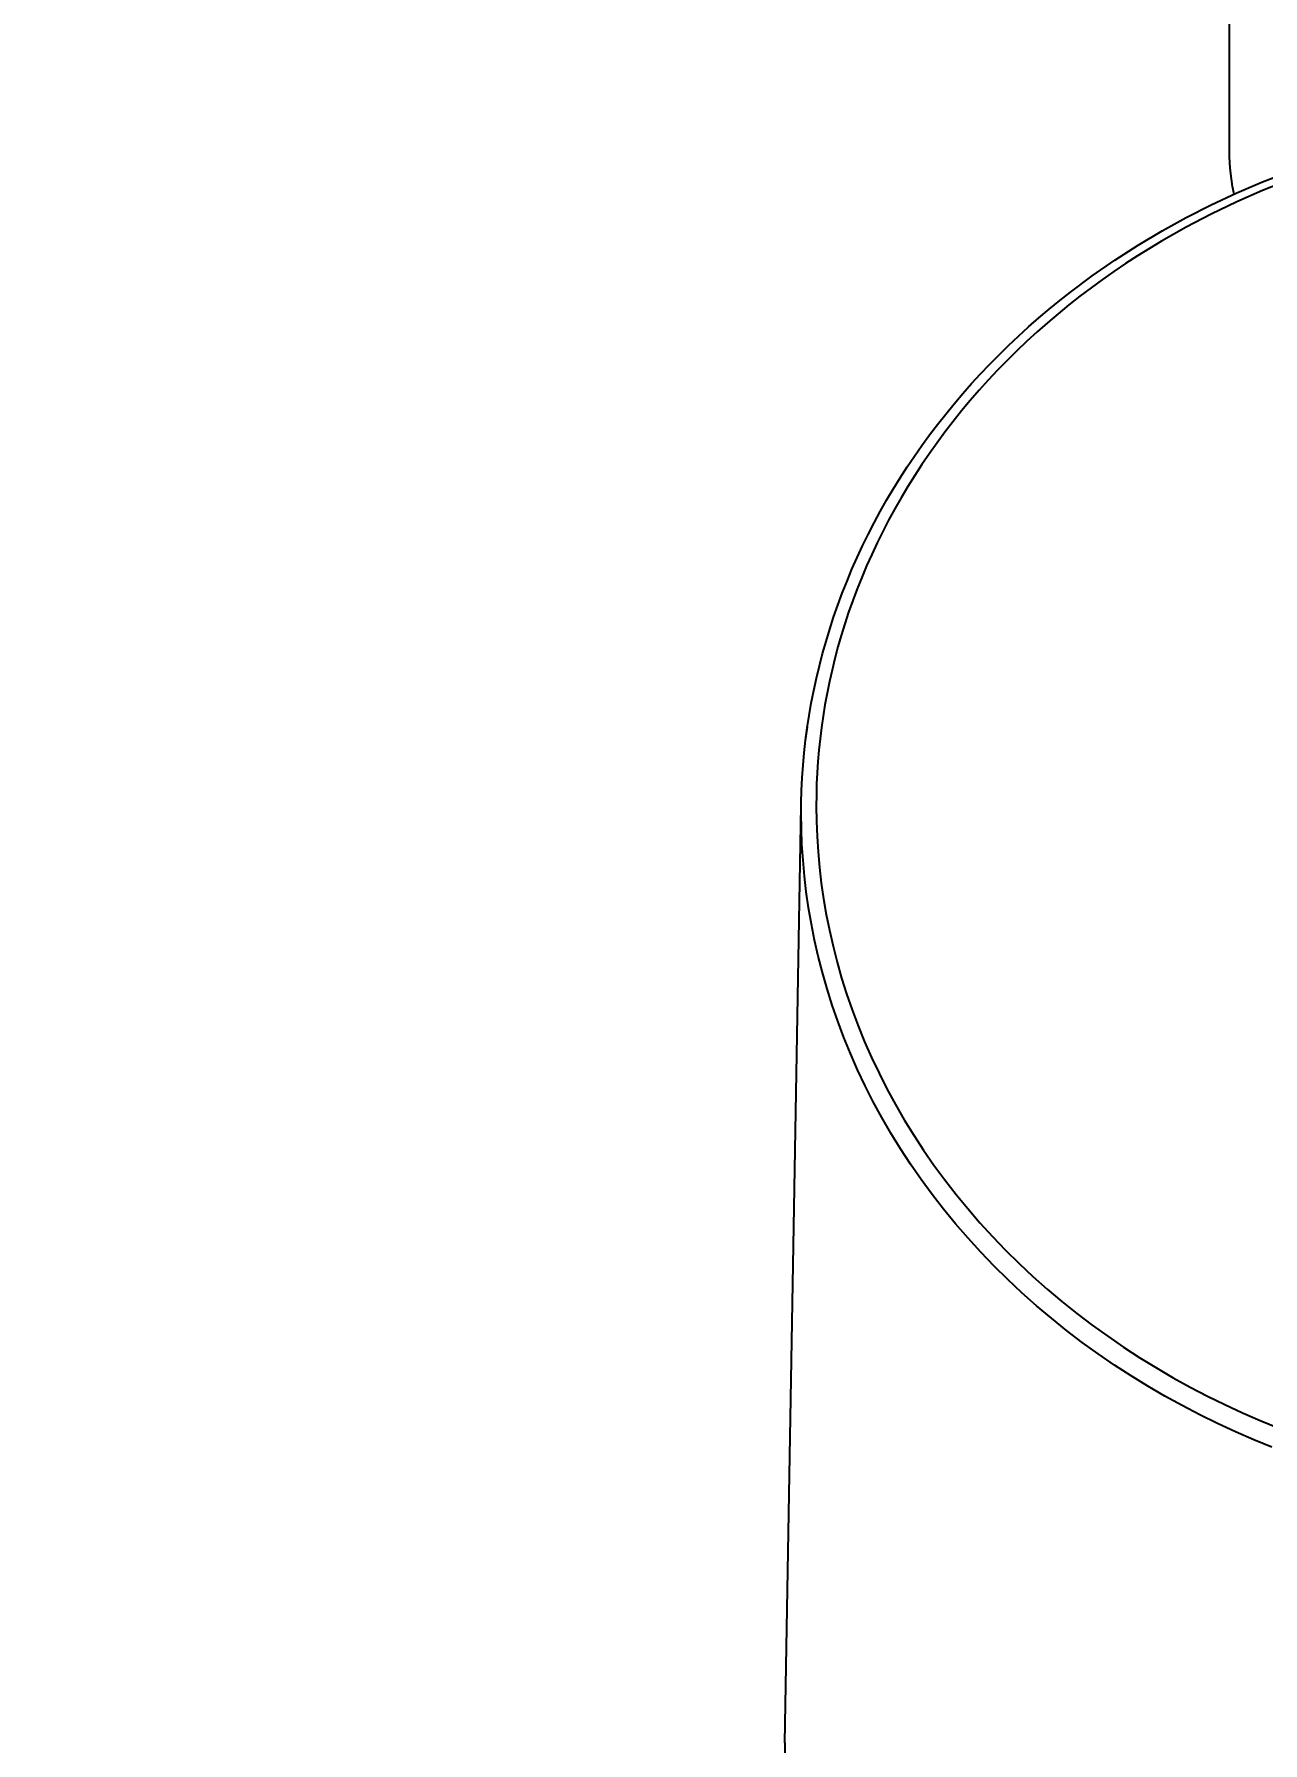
# Model space of a CAD drawing. Header units: metres. Extents: x 198 to 412, y -54 to 17.
# Drawn here: x 254.1466 to 254.1874, y -23.6362 to -23.5794 of the extents above; entities that cross this region are included whole.
import ezdxf

# ---------------------------------------------------------------- set-up
doc = ezdxf.new("R2010")
doc.units = ezdxf.units.M
doc.header["$LTSCALE"] = 10
doc.layers.add('02', color=2, linetype='Continuous')
doc.layers.add('TCOTA', color=1, linetype='Continuous')
doc.styles.add('ARIAL', font='arial.ttf')
doc.dimstyles.new('ST-COTA-25', dxfattribs={"dimscale": 0.25, "dimtxt": 0.18, "dimasz": 0.1, "dimexe": 0.18, "dimexo": 0.0625, "dimgap": 0.09, "dimtad": 1, "dimzin": 4, "dimdsep": 46, "dimtxsty": 'ARIAL', "dimblk1": 'COTA_N', "dimblk2": 'COTA_N', "dimsah": 1, "dimcen": 0.09, "dimclrd": 8, "dimclre": 8, "dimclrt": 1, "dimadec": 0, "dimazin": 0, "dimtfac": 1, "dimtix": 1, "dimtmove": 0, "dimatfit": 3, "dimldrblk": 'COTA_N', "dimfxl": 0.18, "dimtolj": 1, "dimtzin": 0, "dimarcsym": 0})

# ---------------------------------------------------------------- blocks, each defined once
blk = doc.blocks.new('A$C4ADF6893')
for p, q in [((-0.012469, -0.15002), (-0.012469, -0.138637)), ((-0.012465, -0.150276), (-0.012469, -0.15002)), ((-0.012452, -0.150532), (-0.012465, -0.150276)), ((-0.01243, -0.150786), (-0.012452, -0.150532)), ((-0.012401, -0.151041), (-0.01243, -0.150786)), ((-0.011369, -0.151138), (-0.0105, -0.150799)), ((-0.013072, -0.1519), (-0.012227, -0.151505)), ((-0.012363, -0.151294), (-0.012401, -0.151041)), ((-0.012316, -0.151545), (-0.012363, -0.151294)), ((-0.011369, -0.151429), (-0.012229, -0.151805)), ((-0.012227, -0.151505), (-0.011369, -0.151138)), ((-0.0105, -0.151084), (-0.011369, -0.151429)), ((-0.013903, -0.152323), (-0.013072, -0.1519)), ((-0.012229, -0.151805), (-0.013077, -0.15221)), ((-0.01391, -0.152644), (-0.014728, -0.153106)), ((-0.01471, -0.152767), (-0.013903, -0.152323)), ((-0.013077, -0.15221), (-0.01391, -0.152644)), ((-0.016276, -0.153737), (-0.015501, -0.153239)), ((-0.015501, -0.153239), (-0.01471, -0.152767)), ((-0.014728, -0.153106), (-0.015131, -0.153348)), ((-0.017033, -0.154261), (-0.016276, -0.153737)), ((-0.015922, -0.153852), (-0.01631, -0.154114)), ((-0.015529, -0.153597), (-0.015922, -0.153852)), ((-0.015131, -0.153348), (-0.015529, -0.153597)), ((-0.017758, -0.154802), (-0.017033, -0.154261)), ((-0.016692, -0.154383), (-0.017069, -0.154658)), ((-0.01631, -0.154114), (-0.016692, -0.154383)), ((-0.018113, -0.155082), (-0.017758, -0.154802)), ((-0.01744, -0.154939), (-0.017806, -0.155226)), ((-0.017069, -0.154658), (-0.01744, -0.154939)), ((-0.018808, -0.15566), (-0.018463, -0.155368)), ((-0.018165, -0.15552), (-0.018517, -0.155819)), ((-0.018463, -0.155368), (-0.018113, -0.155082)), ((-0.017806, -0.155226), (-0.018165, -0.15552)), ((-0.019482, -0.156262), (-0.019148, -0.155958)), ((-0.018863, -0.156124), (-0.019203, -0.156435)), ((-0.019148, -0.155958), (-0.018808, -0.15566)), ((-0.018517, -0.155819), (-0.018863, -0.156124)), ((-0.020127, -0.156881), (-0.019811, -0.156572)), ((-0.019811, -0.156572), (-0.019482, -0.156262)), ((-0.019203, -0.156435), (-0.019535, -0.156751)), ((-0.020742, -0.157517), (-0.020437, -0.157196)), ((-0.020437, -0.157196), (-0.020127, -0.156881)), ((-0.01986, -0.157072), (-0.020178, -0.157398)), ((-0.019535, -0.156751), (-0.01986, -0.157072)), ((-0.021333, -0.158174), (-0.021041, -0.157842)), ((-0.021041, -0.157842), (-0.020742, -0.157517)), ((-0.020489, -0.157729), (-0.020792, -0.158065)), ((-0.020178, -0.157398), (-0.020489, -0.157729)), ((-0.02162, -0.15851), (-0.021333, -0.158174)), ((-0.021087, -0.158405), (-0.021375, -0.158749)), ((-0.020792, -0.158065), (-0.021087, -0.158405)), ((-0.022173, -0.159199), (-0.0219, -0.158852)), ((-0.0219, -0.158852), (-0.02162, -0.15851)), ((-0.021375, -0.158749), (-0.021654, -0.159097)), ((-0.022691, -0.159896), (-0.022435, -0.159545)), ((-0.022435, -0.159545), (-0.022173, -0.159199)), ((-0.021926, -0.15945), (-0.02219, -0.159806)), ((-0.021654, -0.159097), (-0.021926, -0.15945)), ((-0.02294, -0.160251), (-0.022691, -0.159896)), ((-0.02219, -0.159806), (-0.022445, -0.160165)), ((-0.023417, -0.160976), (-0.023182, -0.160611)), ((-0.023182, -0.160611), (-0.02294, -0.160251)), ((-0.022692, -0.160527), (-0.02293, -0.160893)), ((-0.022445, -0.160165), (-0.022692, -0.160527)), ((-0.023645, -0.161345), (-0.023417, -0.160976)), ((-0.02293, -0.160893), (-0.02316, -0.161261)), ((-0.024079, -0.162096), (-0.023865, -0.161718)), ((-0.023865, -0.161718), (-0.023645, -0.161345)), ((-0.023382, -0.161632), (-0.023595, -0.162005)), ((-0.02316, -0.161261), (-0.023382, -0.161632)), ((-0.024281, -0.162472), (-0.024079, -0.162096)), ((-0.0238, -0.162381), (-0.023996, -0.162758)), ((-0.023595, -0.162005), (-0.0238, -0.162381)), ((-0.024664, -0.163235), (-0.024477, -0.162851)), ((-0.024477, -0.162851), (-0.024281, -0.162472)), ((-0.023996, -0.162758), (-0.024183, -0.163137)), ((-0.024845, -0.163622), (-0.024664, -0.163235)), ((-0.024362, -0.163518), (-0.024532, -0.1639)), ((-0.024183, -0.163137), (-0.024362, -0.163518)), ((-0.025182, -0.164406), (-0.025017, -0.164012)), ((-0.025017, -0.164012), (-0.024845, -0.163622)), ((-0.024532, -0.1639), (-0.024693, -0.164283)), ((-0.025338, -0.164803), (-0.025182, -0.164406)), ((-0.024693, -0.164283), (-0.024846, -0.164666)), ((-0.025626, -0.165601), (-0.025487, -0.165203)), ((-0.025487, -0.165203), (-0.025338, -0.164803)), ((-0.024991, -0.165051), (-0.025127, -0.165436)), ((-0.024846, -0.164666), (-0.024991, -0.165051)), ((-0.025757, -0.166002), (-0.025626, -0.165601)), ((-0.025127, -0.165436), (-0.025254, -0.165821)), ((-0.025879, -0.166406), (-0.025757, -0.166002)), ((-0.025373, -0.166207), (-0.025484, -0.166592)), ((-0.025254, -0.165821), (-0.025373, -0.166207)), ((-0.0261, -0.16722), (-0.025994, -0.166812)), ((-0.025994, -0.166812), (-0.025879, -0.166406)), ((-0.025484, -0.166592), (-0.025586, -0.166977)), ((-0.026198, -0.16763), (-0.0261, -0.16722)), ((-0.02568, -0.167362), (-0.025766, -0.167746)), ((-0.025586, -0.166977), (-0.02568, -0.167362)), ((-0.026368, -0.168456), (-0.026287, -0.168042)), ((-0.026287, -0.168042), (-0.026198, -0.16763)), ((-0.025766, -0.167746), (-0.025844, -0.168129)), ((-0.026439, -0.168868), (-0.026368, -0.168456)), ((-0.025914, -0.168511), (-0.025977, -0.168892)), ((-0.025844, -0.168129), (-0.025914, -0.168511)), ((-0.026503, -0.169281), (-0.026439, -0.168868)), ((-0.025977, -0.168892), (-0.026031, -0.169271)), ((-0.026603, -0.17011), (-0.026557, -0.169695)), ((-0.026567, -0.169784), (-0.026498, -0.169254)), ((-0.026557, -0.169695), (-0.026503, -0.169281)), ((-0.026078, -0.16965), (-0.026117, -0.170026)), ((-0.026031, -0.169271), (-0.026078, -0.16965)), ((-0.026641, -0.170526), (-0.026603, -0.17011)), ((-0.026117, -0.170026), (-0.026149, -0.170401)), ((-0.02667, -0.170942), (-0.026641, -0.170526)), ((-0.026173, -0.170774), (-0.026191, -0.171144)), ((-0.026149, -0.170401), (-0.026173, -0.170774)), ((-0.026701, -0.171777), (-0.02669, -0.171359)), ((-0.02669, -0.171359), (-0.02667, -0.170942)), ((-0.026191, -0.171144), (-0.026201, -0.171513)), ((-0.027247, -0.203008), (-0.026703, -0.171871)), ((-0.026705, -0.172127), (-0.026701, -0.171777)), ((-0.026201, -0.171513), (-0.026205, -0.171879)), ((-0.026205, -0.171879), (-0.026198, -0.172383)), ((-0.026698, -0.17264), (-0.026705, -0.172127)), ((-0.026198, -0.172383), (-0.026178, -0.172891)), ((-0.026678, -0.173158), (-0.026698, -0.17264)), ((-0.026644, -0.17368), (-0.026678, -0.173158)), ((-0.026178, -0.172891), (-0.026145, -0.173403)), ((-0.026597, -0.174205), (-0.026644, -0.17368)), ((-0.026145, -0.173403), (-0.026099, -0.173919)), ((-0.026534, -0.174734), (-0.026597, -0.174205)), ((-0.026099, -0.173919), (-0.026038, -0.174437)), ((-0.026458, -0.175265), (-0.026534, -0.174734)), ((-0.026038, -0.174437), (-0.025962, -0.174959)), ((-0.026366, -0.1758), (-0.026458, -0.175265)), ((-0.025962, -0.174959), (-0.025872, -0.175483)), ((-0.026259, -0.176336), (-0.026366, -0.1758)), ((-0.025872, -0.175483), (-0.025767, -0.176009)), ((-0.025767, -0.176009), (-0.025647, -0.176537)), ((-0.026136, -0.176873), (-0.026259, -0.176336)), ((-0.025647, -0.176537), (-0.025511, -0.177066)), ((-0.025998, -0.177412), (-0.026136, -0.176873)), ((-0.025511, -0.177066), (-0.02536, -0.177595)), ((-0.025844, -0.177952), (-0.025998, -0.177412)), ((-0.02536, -0.177595), (-0.025193, -0.178124)), ((-0.025674, -0.178491), (-0.025844, -0.177952)), ((-0.025193, -0.178124), (-0.02501, -0.178654)), ((-0.025487, -0.179031), (-0.025674, -0.178491)), ((-0.02501, -0.178654), (-0.024811, -0.179182)), ((-0.025285, -0.179569), (-0.025487, -0.179031)), ((-0.024811, -0.179182), (-0.024596, -0.179709)), ((-0.025065, -0.180106), (-0.025285, -0.179569)), ((-0.024596, -0.179709), (-0.024365, -0.180234)), ((-0.02483, -0.180641), (-0.025065, -0.180106)), ((-0.024365, -0.180234), (-0.024117, -0.180756)), ((-0.024577, -0.181173), (-0.02483, -0.180641)), ((-0.024117, -0.180756), (-0.023853, -0.181276)), ((-0.024308, -0.181703), (-0.024577, -0.181173)), ((-0.023853, -0.181276), (-0.023573, -0.181792)), ((-0.024023, -0.182229), (-0.024308, -0.181703)), ((-0.023721, -0.18275), (-0.024023, -0.182229)), ((-0.023573, -0.181792), (-0.023277, -0.182304)), ((-0.023403, -0.183267), (-0.023721, -0.18275)), ((-0.023277, -0.182304), (-0.022965, -0.182811)), ((-0.022965, -0.182811), (-0.022637, -0.183313)), ((-0.023069, -0.183779), (-0.023403, -0.183267)), ((-0.022637, -0.183313), (-0.022293, -0.183809)), ((-0.022718, -0.184285), (-0.023069, -0.183779)), ((-0.022293, -0.183809), (-0.021933, -0.184299)), ((-0.022352, -0.184784), (-0.022718, -0.184285)), ((-0.021933, -0.184299), (-0.021558, -0.184782)), ((-0.021969, -0.185276), (-0.022352, -0.184784)), ((-0.021558, -0.184782), (-0.021168, -0.185258)), ((-0.021572, -0.185761), (-0.021969, -0.185276)), ((-0.021168, -0.185258), (-0.020763, -0.185726)), ((-0.021159, -0.186238), (-0.021572, -0.185761)), ((-0.020763, -0.185726), (-0.020344, -0.186185)), ((-0.020344, -0.186185), (-0.019911, -0.186636)), ((-0.020732, -0.186706), (-0.021159, -0.186238)), ((-0.02029, -0.187165), (-0.020732, -0.186706)), ((-0.019911, -0.186636), (-0.019463, -0.187077)), ((-0.019835, -0.187614), (-0.02029, -0.187165)), ((-0.019463, -0.187077), (-0.019003, -0.187508)), ((-0.019365, -0.188054), (-0.019835, -0.187614)), ((-0.019003, -0.187508), (-0.018529, -0.187928)), ((-0.018529, -0.187928), (-0.018044, -0.188339)), ((-0.018883, -0.188482), (-0.019365, -0.188054)), ((-0.018388, -0.1889), (-0.018883, -0.188482)), ((-0.018044, -0.188339), (-0.017546, -0.188737)), ((-0.017881, -0.189307), (-0.018388, -0.1889)), ((-0.017546, -0.188737), (-0.017037, -0.189125)), ((-0.017362, -0.189701), (-0.017881, -0.189307)), ((-0.017037, -0.189125), (-0.016517, -0.1895)), ((-0.016517, -0.1895), (-0.015986, -0.189863)), ((-0.016832, -0.190084), (-0.017362, -0.189701)), ((-0.016291, -0.190454), (-0.016832, -0.190084)), ((-0.015986, -0.189863), (-0.015446, -0.190214)), ((-0.015741, -0.190812), (-0.016291, -0.190454)), ((-0.015446, -0.190214), (-0.014897, -0.190552)), ((-0.014897, -0.190552), (-0.014339, -0.190877)), ((-0.015181, -0.191156), (-0.015741, -0.190812)), ((-0.014613, -0.191487), (-0.015181, -0.191156)), ((-0.014339, -0.190877), (-0.013774, -0.191188)), ((-0.013774, -0.191188), (-0.013201, -0.191486)), ((-0.014037, -0.191804), (-0.014613, -0.191487)), ((-0.013453, -0.192108), (-0.014037, -0.191804)), ((-0.013201, -0.191486), (-0.012621, -0.19177)), ((-0.012621, -0.19177), (-0.012036, -0.192041)), ((-0.012862, -0.192397), (-0.013453, -0.192108)), ((-0.012265, -0.192673), (-0.012862, -0.192397)), ((-0.012036, -0.192041), (-0.011445, -0.192297)), ((-0.011445, -0.192297), (-0.010849, -0.19254)), ((-0.011663, -0.192935), (-0.012265, -0.192673)), ((-0.011056, -0.193182), (-0.011663, -0.192935)), ((-0.027247, -0.203008), (-0.02725, -0.203365))]:
    blk.add_line(p, q)
blk = doc.blocks.new('COTA_N')
for p, q in [((0, 0.5), (0, -0.5)), ((-1, 0), (0, 0))]:
    blk.add_line(p, q)
at = {"color": 3, "const_width": 0.065}
blk.add_lwpolyline([(0.1414, 0.1414), (0.2828, 0.2828), (0, 0), (-0.1414, -0.1414), (-0.2828, -0.2828)], dxfattribs=at)
blk = doc.blocks.new('*D528')
at = {"layer": 'Defpoints', "color": 0, "transparency": 16777216}
for p in [(253.773877, -23.67589), (253.773877, -23.694695), (254.198877, -23.694738)]:
    blk.add_point(p, dxfattribs=at)
at = {"layer": 'TCOTA', "color": 8, "lineweight": -2, "transparency": 16777216}
for p, q in [((253.773877, -23.67907), (253.773877, -23.63089)), ((254.198877, -23.679113), (254.198877, -23.63089)), ((254.173877, -23.67589), (253.798877, -23.67589))]:
    blk.add_line(p, q, dxfattribs=at)
at = {"layer": 'TCOTA', "color": 8, "lineweight": -2, "transparency": 16777216, "xscale": 0.025, "yscale": 0.025, "zscale": 0.025, "rotation": 180}
blk.add_blockref('COTA_N', (253.773877, -23.67589), dxfattribs=at)
at = {"layer": 'TCOTA', "color": 8, "lineweight": -2, "transparency": 16777216, "xscale": 0.025, "yscale": 0.025, "zscale": 0.025}
blk.add_blockref('COTA_N', (254.198877, -23.67589), dxfattribs=at)
at = {"layer": 'TCOTA', "color": 1, "transparency": 16777216, "insert": (253.986377, -23.630399), "char_height": 0.045, "attachment_point": 5, "style": 'ARIAL'}
blk.add_mtext('\\A1;.43', dxfattribs=at)

msp = doc.modelspace()

# ---------------------------------------------------------------- block references
at = {"layer": '02', "rotation": 359.9994161379321}
msp.add_blockref('A$C4ADF6893', (254.198807, -23.43319), dxfattribs=at)

# ---------------------------------------------------------------- dimensions: what is measured, and where the dimension line sits
at = {"layer": 'TCOTA'}
dim = msp.add_linear_dim(base=(253.7738766, -23.6758901), p1=(254.1988767, -23.6947376), p2=(253.7738766, -23.6946951), angle=180, dimstyle='ST-COTA-25', dxfattribs=at)
dim.commit()
dim.dimension.update_dxf_attribs({"geometry": '*D528', "text_midpoint": (253.9863766, -23.630399)})

doc.saveas('drawing.dxf')
